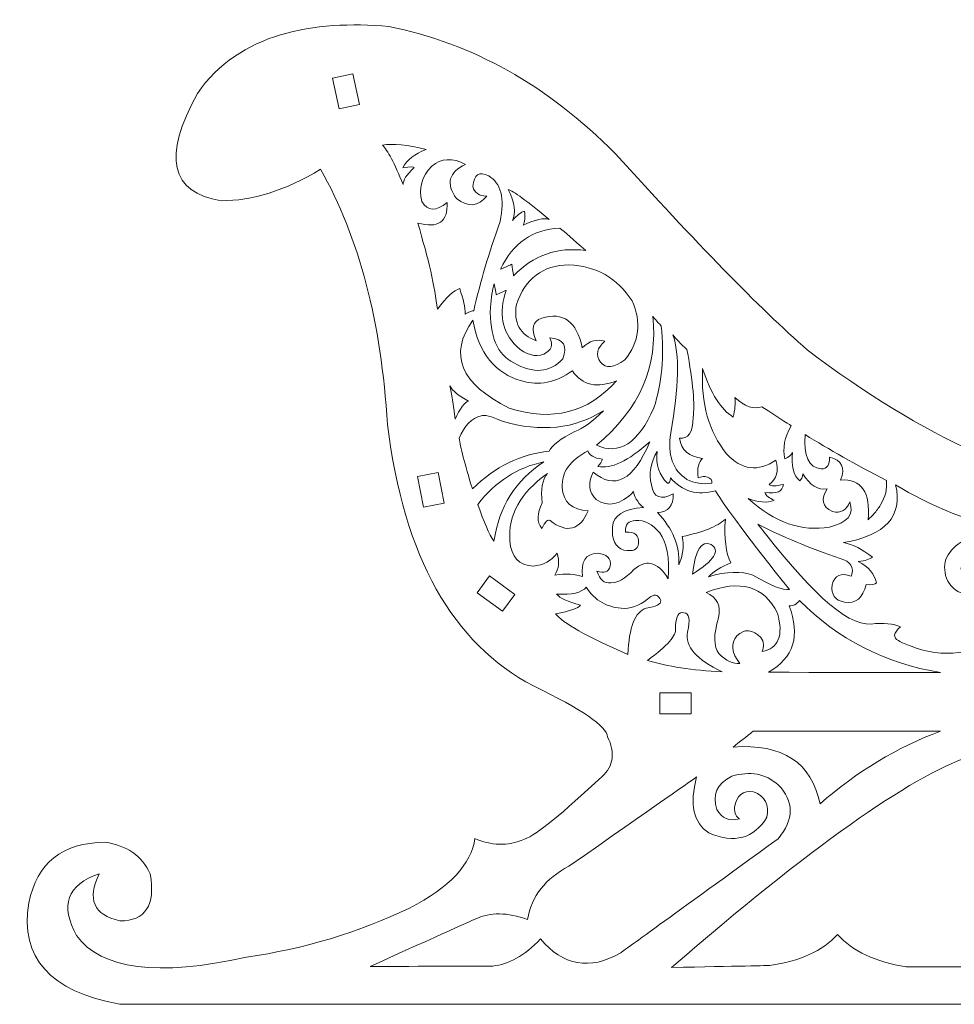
# Model space of a CAD drawing. Header units: millimetres. Extents: x -201 to 173, y -183 to 179.
# Drawn here: x -201.1 to -66.8, y -126.2 to 15.3 of the extents above; entities that cross this region are included whole.
import ezdxf

# ---------------------------------------------------------------- set-up
doc = ezdxf.new("R2010")
doc.units = ezdxf.units.MM
doc.header["$MEASUREMENT"] = 0
doc.layers.add('layer 1', color=7, linetype='Continuous')

msp = doc.modelspace()

# ---------------------------------------------------------------- linework, layer by layer
at = {"layer": 'layer 1', "color": 250, "lineweight": 20}
for points, knots in [([(-157.8271, -6.1762), (-152.2913, -15.9509), (-149.0917, -28.1844), (-148.2284, -42.877), (-148.2284, -42.877), (-145.8524, -61.8932), (-138.8573, -74.409), (-127.2432, -80.4245), (-127.2432, -80.4245), (-120.2662, -83.8161), (-116.7174, -86.255), (-116.5967, -87.7411), (-116.5967, -87.7411), (-115.4628, -90.0754), (-115.7215, -91.981), (-117.3731, -93.4579), (-117.3731, -93.4579), (-123.0695, -98.794), (-126.7866, -101.8053), (-128.5244, -102.4919), (-128.5244, -102.4919), (-130.9841, -103.4813), (-133.3603, -103.4342), (-135.6528, -102.3507), (-135.6528, -102.3507), (-136.1465, -106.061), (-139.2754, -109.4018), (-145.0396, -112.3729), (-145.0396, -112.3729), (-152.3879, -115.8856), (-160.1986, -118.2382), (-168.4715, -119.4307), (-168.4715, -119.4307), (-181.2105, -122.2478), (-189.3505, -121.2127), (-192.8915, -116.3252), (-192.8915, -116.3252), (-195.3081, -111.9951), (-194.2259, -109.0308), (-189.645, -107.4324), (-189.645, -107.4324), (-191.4281, -111.1035), (-190.44, -113.362), (-186.6807, -114.2079), (-186.6807, -114.2079), (-182.9996, -114.2392), (-181.541, -111.9807), (-182.3048, -107.4324), (-182.3048, -107.4324), (-183.4881, -104.8806), (-185.6525, -103.375), (-188.798, -102.9154), (-188.798, -102.9154), (-194.9642, -102.9752), (-198.6107, -105.8807), (-199.7376, -111.6318), (-199.7376, -111.6318), (-201.0644, -119.4912), (-196.7121, -124.3493), (-186.6806, -126.2061), (-186.6806, -126.2061), (-82.7661, -126.206), (-21.022, -126.206), (-1.4484, -126.206), (-1.4484, -126.206), (11.5734, -124.9957), (20.4664, -120.808), (25.2305, -113.6431), (25.2305, -113.6431), (31.228, -104.1427), (31.6044, -95.7204), (26.3598, -88.3761), (26.3598, -88.3761), (19.8617, -81.178), (11.8629, -79.2959), (2.3632, -82.7299), (2.3632, -82.7299), (-3.3344, -84.9439), (-6.6281, -89.3197), (-7.5177, -95.8574), (-7.5177, -95.8574), (-9.742, -92.2444), (-11.1064, -88.292), (-11.6112, -84.0003), (-11.6112, -84.0003), (-2.4735, -79.3214), (4.1607, -72.9223), (8.2915, -64.8029), (8.2915, -64.8029), (12.5254, -55.8863), (12.2431, -47.0875), (7.4446, -38.4067), (7.4446, -38.4067), (2.4717, -31.8453), (-2.6335, -27.3517), (-7.871, -24.9261), (-7.871, -24.9261), (-12.1159, -23.3139), (-14.445, -19.5733), (-14.8582, -13.7042), (-14.8582, -13.7042), (-14.7437, -11.3075), (-13.293, -9.7706), (-10.5062, -9.0932), (-10.5062, -9.0932), (-12.0528, -13.3705), (-11.1275, -16.3348), (-7.7301, -17.9861), (-7.7301, -17.9861), (-3.5281, -18.9156), (-0.7834, -17.2688), (0.504, -13.0456), (0.504, -13.0456), (1.2616, -9.7005), (0.2578, -6.7206), (-2.5073, -4.1057), (-2.5073, -4.1057), (-6.609, -0.9546), (-11.3456, -0.6252), (-16.7171, -3.1176), (-16.7171, -3.1176), (-21.6438, -5.7373), (-24.1219, -10.8033), (-24.1513, -18.3154), (-24.1513, -18.3154), (-24.621, -21.675), (-23.1311, -28.6073), (-19.6815, -39.1124), (-19.6815, -39.1124), (-16.676, -50.9707), (-34.778, -53.3438), (-42.9252, -52.3811), (-42.9252, -52.3811), (-55.9915, -51.636), (-70.9856, -44.8919), (-87.9074, -32.1489), (-87.9074, -32.1489), (-94.7405, -26.1193), (-103.9314, -16.7089), (-115.4802, -3.9177), (-115.4802, -3.9177), (-125.232, 5.9065), (-136.0854, 11.9919), (-148.0402, 14.3385), (-148.0402, 14.3385), (-158.8252, 15.3256), (-169.5373, 13.3964), (-175.5186, 4.7399), (-175.5186, 4.7399), (-180.5575, -4.408), (-179.4282, -9.5524), (-172.1309, -10.6932), (-172.1309, -10.6932), (-167.6694, -10.7317), (-162.9015, -9.2261), (-157.8271, -6.1762)], [0, 0, 0, 0, 0.025, 0.025, 0.025, 0.025, 0.05, 0.05, 0.05, 0.05, 0.075, 0.075, 0.075, 0.075, 0.1, 0.1, 0.1, 0.1, 0.125, 0.125, 0.125, 0.125, 0.15, 0.15, 0.15, 0.15, 0.175, 0.175, 0.175, 0.175, 0.2, 0.2, 0.2, 0.2, 0.225, 0.225, 0.225, 0.225, 0.25, 0.25, 0.25, 0.25, 0.275, 0.275, 0.275, 0.275, 0.3, 0.3, 0.3, 0.3, 0.325, 0.325, 0.325, 0.325, 0.35, 0.35, 0.35, 0.35, 0.375, 0.375, 0.375, 0.375, 0.4, 0.4, 0.4, 0.4, 0.425, 0.425, 0.425, 0.425, 0.45, 0.45, 0.45, 0.45, 0.475, 0.475, 0.475, 0.475, 0.5, 0.5, 0.5, 0.5, 0.525, 0.525, 0.525, 0.525, 0.55, 0.55, 0.55, 0.55, 0.575, 0.575, 0.575, 0.575, 0.6, 0.6, 0.6, 0.6, 0.625, 0.625, 0.625, 0.625, 0.65, 0.65, 0.65, 0.65, 0.675, 0.675, 0.675, 0.675, 0.7, 0.7, 0.7, 0.7, 0.725, 0.725, 0.725, 0.725, 0.75, 0.75, 0.75, 0.75, 0.775, 0.775, 0.775, 0.775, 0.8, 0.8, 0.8, 0.8, 0.825, 0.825, 0.825, 0.825, 0.85, 0.85, 0.85, 0.85, 0.875, 0.875, 0.875, 0.875, 0.9, 0.9, 0.9, 0.9, 0.925, 0.925, 0.925, 0.925, 0.95, 0.95, 0.95, 0.95, 1, 1, 1, 1]), ([(-153.1872, 7.5457), (-153.1872, 7.5457), (-152.243, 3.1458), (-152.243, 3.1458), (-152.243, 3.1458), (-152.243, 3.1458), (-155.1762, 2.5163), (-155.1762, 2.5163), (-155.1762, 2.5163), (-155.1762, 2.5163), (-156.1204, 6.9162), (-156.1204, 6.9162), (-156.1204, 6.9162), (-156.1204, 6.9162), (-153.1872, 7.5457), (-153.1872, 7.5457)], [0, 0, 0, 0, 0.2, 0.2, 0.2, 0.2, 0.4, 0.4, 0.4, 0.4, 0.6, 0.6, 0.6, 0.6, 1, 1, 1, 1]), ([(-145.9565, -8.3692), (-147.2247, -5.2964), (-148.2128, -3.4143), (-148.9208, -2.7229), (-148.9208, -2.7229), (-147.4485, -2.4324), (-145.3665, -2.6325), (-142.6746, -3.3228), (-142.6746, -3.3228), (-144.3008, -3.9463), (-145.4183, -4.8286), (-146.0271, -5.9696), (-146.0271, -5.9696), (-144.9298, -5.7963), (-144.3769, -5.7845), (-144.3685, -5.9343), (-144.3685, -5.9343), (-145.486, -6.9751), (-146.0154, -7.7868), (-145.9565, -8.3692)], [0, 0, 0, 0, 0.16666667, 0.16666667, 0.16666667, 0.16666667, 0.33333333, 0.33333333, 0.33333333, 0.33333333, 0.5, 0.5, 0.5, 0.5, 0.66666667, 0.66666667, 0.66666667, 0.66666667, 1, 1, 1, 1]), ([(-137.84, -23.3317), (-137.3124, -24.8177), (-137.0536, -26.0411), (-137.0637, -27.0017), (-137.0637, -27.0017), (-136.421, -26.6231), (-136.0093, -26.4702), (-135.8286, -26.543), (-135.8286, -26.543), (-134.881, -22.3627), (-133.6106, -18.081), (-132.0173, -13.6978), (-132.0173, -13.6978), (-131.3561, -10.3298), (-131.9089, -8.1419), (-133.6759, -7.134), (-133.6759, -7.134), (-135.0548, -6.4316), (-135.8076, -6.9374), (-135.9344, -8.6514), (-135.9344, -8.6514), (-135.7245, -9.5602), (-135.0658, -10.0189), (-133.9582, -10.0277), (-133.9582, -10.0277), (-135.1469, -11.5662), (-136.5938, -11.6838), (-138.2988, -10.3806), (-138.2988, -10.3806), (-139.8598, -8.2385), (-139.4246, -6.6034), (-136.9931, -5.4754), (-136.9931, -5.4754), (-138.8741, -4.4879), (-140.4974, -4.5702), (-141.863, -5.7225), (-141.863, -5.7225), (-143.3005, -7.2444), (-143.771, -8.9383), (-143.2745, -10.8041), (-143.2745, -10.8041), (-142.4529, -12.233), (-141.2413, -12.28), (-139.6397, -10.9452), (-139.6397, -10.9452), (-139.5375, -13.7372), (-140.949, -14.7252), (-143.8744, -13.9095), (-143.8744, -13.9095), (-142.3223, -19.0214), (-141.3812, -23.1502), (-141.0513, -26.296), (-141.0513, -26.296), (-139.7237, -24.5301), (-138.6533, -23.542), (-137.84, -23.3317)], [0, 0, 0, 0, 0.06666667, 0.06666667, 0.06666667, 0.06666667, 0.13333333, 0.13333333, 0.13333333, 0.13333333, 0.2, 0.2, 0.2, 0.2, 0.26666667, 0.26666667, 0.26666667, 0.26666667, 0.33333333, 0.33333333, 0.33333333, 0.33333333, 0.4, 0.4, 0.4, 0.4, 0.46666667, 0.46666667, 0.46666667, 0.46666667, 0.53333333, 0.53333333, 0.53333333, 0.53333333, 0.6, 0.6, 0.6, 0.6, 0.66666667, 0.66666667, 0.66666667, 0.66666667, 0.73333333, 0.73333333, 0.73333333, 0.73333333, 0.8, 0.8, 0.8, 0.8, 0.86666667, 0.86666667, 0.86666667, 0.86666667, 1, 1, 1, 1]), ([(-128.7002, -14.2271), (-126.9667, -13.3865), (-125.7198, -13.1042), (-124.9595, -13.3802), (-124.9595, -13.3802), (-128.2029, -10.7252), (-130.1673, -9.2902), (-130.8528, -9.0749), (-130.8528, -9.0749), (-129.921, -10.9834), (-129.7211, -12.4773), (-130.2529, -13.5566), (-130.2529, -13.5566), (-129.5905, -12.7516), (-129.0141, -12.3046), (-128.5237, -12.2156), (-128.5237, -12.2156), (-128.4059, -13.0262), (-128.4648, -13.6967), (-128.7002, -14.2271)], [0, 0, 0, 0, 0.16666667, 0.16666667, 0.16666667, 0.16666667, 0.33333333, 0.33333333, 0.33333333, 0.33333333, 0.5, 0.5, 0.5, 0.5, 0.66666667, 0.66666667, 0.66666667, 0.66666667, 1, 1, 1, 1]), ([(-130.1117, -21.4967), (-127.2678, -18.5216), (-123.8095, -17.31), (-119.7367, -17.8619), (-119.7367, -17.8619), (-121.5532, -16.2167), (-122.7883, -15.1463), (-123.4421, -14.6506), (-123.4421, -14.6506), (-127.3685, -14.8191), (-130.2152, -16.7835), (-131.9821, -20.5439), (-131.9821, -20.5439), (-130.8998, -20.0733), (-130.3587, -19.8381), (-130.3587, -19.8381), (-130.3587, -19.8381), (-130.1941, -20.9438), (-130.1117, -21.4967), (-130.1117, -21.4967)], [0, 0, 0, 0, 0.16666667, 0.16666667, 0.16666667, 0.16666667, 0.33333333, 0.33333333, 0.33333333, 0.33333333, 0.5, 0.5, 0.5, 0.5, 0.66666667, 0.66666667, 0.66666667, 0.66666667, 1, 1, 1, 1]), ([(-126.0536, -27.5663), (-122.9596, -26.6389), (-121.0188, -28.0564), (-120.2311, -31.8187), (-120.2311, -31.8187), (-119.1805, -30.8403), (-118.0983, -30.5345), (-116.9845, -30.9012), (-116.9845, -30.9012), (-118.1482, -31.8632), (-118.354, -32.8689), (-117.602, -33.9184), (-117.602, -33.9184), (-116.8471, -34.8291), (-115.6766, -34.7056), (-114.0908, -33.5479), (-114.0908, -33.5479), (-112.0274, -30.9859), (-111.6863, -28.1687), (-113.0673, -25.0961), (-113.0673, -25.0961), (-115.2089, -21.797), (-118.2319, -20.0678), (-122.1365, -19.9086), (-122.1365, -19.9086), (-125.9342, -19.9749), (-128.4515, -21.8805), (-129.6884, -25.6254), (-129.6884, -25.6254), (-130.1264, -28.278), (-129.1736, -30.0071), (-126.83, -30.8129), (-126.83, -30.8129), (-127.6195, -29.1356), (-127.3607, -28.0534), (-126.0536, -27.5663)], [0, 0, 0, 0, 0.1, 0.1, 0.1, 0.1, 0.2, 0.2, 0.2, 0.2, 0.3, 0.3, 0.3, 0.3, 0.4, 0.4, 0.4, 0.4, 0.5, 0.5, 0.5, 0.5, 0.6, 0.6, 0.6, 0.6, 0.7, 0.7, 0.7, 0.7, 0.8, 0.8, 0.8, 0.8, 1, 1, 1, 1]), ([(-132.5819, -24.2141), (-131.6408, -23.7906), (-131.1703, -23.5789), (-131.1703, -23.5789), (-131.1703, -23.5789), (-132.299, -26.8704), (-131.7814, -29.5642), (-129.6176, -31.6601), (-129.6176, -31.6601), (-128.3211, -32.8471), (-127.0271, -33.2118), (-125.7358, -32.7541), (-125.7358, -32.7541), (-124.6266, -32.1776), (-124.3443, -31.4012), (-124.8889, -30.425), (-124.8889, -30.425), (-122.9191, -30.5628), (-122.2957, -31.5627), (-123.0185, -33.4246), (-123.0185, -33.4246), (-124.9071, -35.425), (-127.2597, -35.6132), (-130.0764, -33.9892), (-130.0764, -33.9892), (-132.4377, -32.8483), (-133.5552, -30.1898), (-133.4288, -26.0138), (-133.4288, -26.0138), (-133.333, -24.6132), (-133.1448, -23.4957), (-132.8642, -22.6614), (-132.8642, -22.6614), (-132.676, -23.6965), (-132.5819, -24.2141), (-132.5819, -24.2141)], [0, 0, 0, 0, 0.1, 0.1, 0.1, 0.1, 0.2, 0.2, 0.2, 0.2, 0.3, 0.3, 0.3, 0.3, 0.4, 0.4, 0.4, 0.4, 0.5, 0.5, 0.5, 0.5, 0.6, 0.6, 0.6, 0.6, 0.7, 0.7, 0.7, 0.7, 0.8, 0.8, 0.8, 0.8, 1, 1, 1, 1]), ([(-130.7116, -40.5177), (-137.7371, -37.027), (-139.478, -32.804), (-135.9344, -27.8489), (-135.9344, -27.8489), (-135.1045, -32.6129), (-132.7637, -35.5301), (-128.9118, -36.6006), (-128.9118, -36.6006), (-126.4527, -37.3316), (-124.0295, -36.8493), (-121.6423, -35.1538), (-121.6423, -35.1538), (-120.2226, -37.237), (-118.1053, -37.7076), (-115.2902, -36.5653), (-115.2902, -36.5653), (-119.3867, -41.1702), (-124.5272, -42.4876), (-130.7116, -40.5177)], [0, 0, 0, 0, 0.16666667, 0.16666667, 0.16666667, 0.16666667, 0.33333333, 0.33333333, 0.33333333, 0.33333333, 0.5, 0.5, 0.5, 0.5, 0.66666667, 0.66666667, 0.66666667, 0.66666667, 1, 1, 1, 1]), ([(-109.9269, -40.4645), (-108.7927, -36.9283), (-108.4398, -33.0112), (-108.8683, -28.7132), (-108.8683, -28.7132), (-109.5153, -28.0174), (-109.927, -27.5469), (-110.1034, -27.3016), (-110.1034, -27.3016), (-109.3029, -34.5165), (-111.9967, -40.6921), (-118.1845, -45.8284), (-118.1845, -45.8284), (-114.9397, -47.3496), (-112.1871, -45.5616), (-109.9269, -40.4645)], [0, 0, 0, 0, 0.2, 0.2, 0.2, 0.2, 0.4, 0.4, 0.4, 0.4, 0.6, 0.6, 0.6, 0.6, 1, 1, 1, 1]), ([(-102.9398, -47.7339), (-104.8964, -47.5096), (-106.0082, -46.5391), (-106.2752, -44.8224), (-106.2752, -44.8224), (-104.9888, -44.9889), (-104.3301, -43.9891), (-104.299, -41.8228), (-104.299, -41.8228), (-104.0229, -40.0934), (-104.317, -36.8468), (-105.1813, -32.083), (-105.1813, -32.083), (-106.0876, -31.2697), (-106.758, -30.5639), (-107.1924, -29.9659), (-107.1924, -29.9659), (-106.2372, -32.751), (-106.3431, -37.4562), (-107.51, -44.0815), (-107.51, -44.0815), (-107.999, -47.2392), (-107.2226, -49.4624), (-105.1807, -50.7511), (-105.1807, -50.7511), (-104.1304, -51.3053), (-102.9365, -51.4935), (-101.5989, -51.3158), (-101.5989, -51.3158), (-101.5324, -50.9075), (-101.75, -50.6075), (-102.2517, -50.4159), (-102.2517, -50.4159), (-102.6331, -50.2864), (-103.0801, -50.3276), (-103.5927, -50.5394), (-103.5927, -50.5394), (-103.735, -49.1358), (-103.5174, -48.2006), (-102.9398, -47.7339)], [0, 0, 0, 0, 0.09090909, 0.09090909, 0.09090909, 0.09090909, 0.18181818, 0.18181818, 0.18181818, 0.18181818, 0.27272727, 0.27272727, 0.27272727, 0.27272727, 0.36363636, 0.36363636, 0.36363636, 0.36363636, 0.45454545, 0.45454545, 0.45454545, 0.45454545, 0.54545455, 0.54545455, 0.54545455, 0.54545455, 0.63636364, 0.63636364, 0.63636364, 0.63636364, 0.72727273, 0.72727273, 0.72727273, 0.72727273, 0.81818182, 0.81818182, 0.81818182, 0.81818182, 1, 1, 1, 1]), ([(-88.9839, -50.9449), (-88.7204, -50.7733), (-88.5675, -50.441), (-88.5253, -49.9479), (-88.5253, -49.9479), (-87.5094, -51.6206), (-86.3448, -52.3381), (-85.0317, -52.1005), (-85.0317, -52.1005), (-85.9999, -53.5783), (-85.7528, -54.6723), (-84.2906, -55.3824), (-84.2906, -55.3824), (-83.0797, -55.652), (-82.2445, -55.1815), (-81.7851, -53.9708), (-81.7851, -53.9708), (-81.1426, -55.8053), (-82.1189, -57.0169), (-84.7141, -57.6056), (-84.7141, -57.6056), (-88.6575, -58.3192), (-92.5511, -56.9547), (-96.3948, -53.5121), (-96.3948, -53.5121), (-94.9723, -54.0926), (-93.7196, -54.1632), (-92.6365, -53.7238), (-92.6365, -53.7238), (-93.3746, -53.4782), (-93.8245, -53.1194), (-93.9864, -52.6475), (-93.9864, -52.6475), (-92.2882, -52.8797), (-91.4001, -52.4856), (-91.322, -51.4653), (-91.322, -51.4653), (-92.4145, -51.7448), (-93.0909, -51.7478), (-93.3511, -51.4742), (-93.3511, -51.4742), (-92.2589, -50.6687), (-91.9442, -49.51), (-92.407, -47.9981), (-92.407, -47.9981), (-94.9765, -49.7105), (-97.3408, -49.4046), (-99.5001, -47.0806), (-99.5001, -47.0806), (-102.0406, -43.9255), (-103.1875, -39.8437), (-102.9408, -34.8353), (-102.9408, -34.8353), (-101.7475, -38.4278), (-100.2771, -40.7451), (-98.5296, -41.7873), (-98.5296, -41.7873), (-98.2891, -40.7818), (-98.2067, -39.8408), (-98.2826, -38.9641), (-98.2826, -38.9641), (-96.8817, -40.3028), (-95.5877, -40.7498), (-94.4008, -40.3051), (-94.4008, -40.3051), (-91.6012, -42.1402), (-90.2014, -43.0577), (-90.2014, -43.0577), (-90.2014, -43.0577), (-91.1612, -44.6856), (-91.467, -46.2677), (-91.1189, -47.8041), (-91.1189, -47.8041), (-90.5604, -47.5456), (-90.1899, -47.2397), (-90.0073, -46.8866), (-90.0073, -46.8866), (-90.2469, -48.7565), (-89.9058, -50.1093), (-88.9839, -50.9449)], [0, 0, 0, 0, 0.04761905, 0.04761905, 0.04761905, 0.04761905, 0.0952381, 0.0952381, 0.0952381, 0.0952381, 0.14285714, 0.14285714, 0.14285714, 0.14285714, 0.19047619, 0.19047619, 0.19047619, 0.19047619, 0.23809524, 0.23809524, 0.23809524, 0.23809524, 0.28571429, 0.28571429, 0.28571429, 0.28571429, 0.33333333, 0.33333333, 0.33333333, 0.33333333, 0.38095238, 0.38095238, 0.38095238, 0.38095238, 0.42857143, 0.42857143, 0.42857143, 0.42857143, 0.47619048, 0.47619048, 0.47619048, 0.47619048, 0.52380952, 0.52380952, 0.52380952, 0.52380952, 0.57142857, 0.57142857, 0.57142857, 0.57142857, 0.61904762, 0.61904762, 0.61904762, 0.61904762, 0.66666667, 0.66666667, 0.66666667, 0.66666667, 0.71428571, 0.71428571, 0.71428571, 0.71428571, 0.76190476, 0.76190476, 0.76190476, 0.76190476, 0.80952381, 0.80952381, 0.80952381, 0.80952381, 0.85714286, 0.85714286, 0.85714286, 0.85714286, 0.9047619, 0.9047619, 0.9047619, 0.9047619, 1, 1, 1, 1]), ([(-138.5105, -42.0881), (-137.8005, -40.5633), (-137.1536, -39.6987), (-136.5696, -39.4943), (-136.5696, -39.4943), (-137.9784, -38.7744), (-138.8724, -38.0451), (-139.2516, -37.3064), (-139.2516, -37.3064), (-138.9728, -38.3912), (-138.7258, -39.9851), (-138.5105, -42.0881)], [0, 0, 0, 0, 0.25, 0.25, 0.25, 0.25, 0.5, 0.5, 0.5, 0.5, 1, 1, 1, 1]), ([(-136.0137, -52.1015), (-137.1395, -48.4765), (-137.7718, -46.0562), (-137.9106, -44.8408), (-137.9106, -44.8408), (-137.1503, -43.0158), (-136.1034, -41.9454), (-134.7699, -41.6295), (-134.7699, -41.6295), (-134.3248, -41.394), (-133.3131, -41.6528), (-131.735, -42.4058), (-131.735, -42.4058), (-126.1404, -44.0016), (-121.294, -43.4958), (-117.1959, -40.8884), (-117.1959, -40.8884), (-118.7452, -42.4416), (-120.1097, -43.4414), (-121.2895, -43.888), (-121.2895, -43.888), (-123.322, -44.8907), (-124.56, -45.8229), (-125.0036, -46.6846), (-125.0036, -46.6846), (-129.0716, -47.1218), (-132.7417, -48.9275), (-136.0137, -52.1015)], [0, 0, 0, 0, 0.125, 0.125, 0.125, 0.125, 0.25, 0.25, 0.25, 0.25, 0.375, 0.375, 0.375, 0.375, 0.5, 0.5, 0.5, 0.5, 0.625, 0.625, 0.625, 0.625, 0.75, 0.75, 0.75, 0.75, 1, 1, 1, 1]), ([(-79.156, -56.5425), (-78.8609, -56.2709), (-78.5905, -55.9981), (-78.3444, -55.7242), (-78.3444, -55.7242), (-77.9572, -55.2933), (-77.6307, -54.8596), (-77.3648, -54.4232), (-77.3648, -54.4232), (-76.6637, -53.2725), (-76.3844, -52.1027), (-76.527, -50.9139), (-76.527, -50.9139), (-80.8959, -48.6321), (-84.7895, -46.4324), (-88.2076, -44.3148), (-88.2076, -44.3148), (-88.4427, -47.4013), (-87.6663, -49.0481), (-85.8786, -49.2553), (-85.8786, -49.2553), (-85.042, -49.2256), (-84.6538, -48.6668), (-84.714, -47.5791), (-84.714, -47.5791), (-82.9237, -47.9657), (-82.3885, -49.0537), (-83.1084, -50.8433), (-83.1084, -50.8433), (-80.106, -50.683), (-78.7885, -52.5828), (-79.156, -56.5425)], [0, 0, 0, 0, 0.11111111, 0.11111111, 0.11111111, 0.11111111, 0.22222222, 0.22222222, 0.22222222, 0.22222222, 0.33333333, 0.33333333, 0.33333333, 0.33333333, 0.44444444, 0.44444444, 0.44444444, 0.44444444, 0.55555556, 0.55555556, 0.55555556, 0.55555556, 0.66666667, 0.66666667, 0.66666667, 0.66666667, 0.77777778, 0.77777778, 0.77777778, 0.77777778, 1, 1, 1, 1]), ([(-118.6683, -49.6925), (-119.4431, -51.3472), (-119.293, -52.6647), (-118.2181, -53.6448), (-118.2181, -53.6448), (-116.5006, -54.7947), (-114.7127, -54.4183), (-112.8541, -52.5156), (-112.8541, -52.5156), (-112.7977, -53.2171), (-112.3271, -53.9816), (-111.4426, -54.8094), (-111.4426, -54.8094), (-114.2937, -54.981), (-115.77, -55.9162), (-115.8714, -57.6149), (-115.8714, -57.6149), (-116.037, -59.4139), (-115.49, -60.5137), (-114.2305, -60.9144), (-114.2305, -60.9144), (-112.9457, -61.1566), (-112.2458, -60.8449), (-112.1307, -59.9792), (-112.1307, -59.9792), (-112.025, -58.7786), (-112.6603, -58.2316), (-114.0364, -58.3383), (-114.0364, -58.3383), (-114.1128, -57.2569), (-113.6188, -56.6981), (-112.5542, -56.662), (-112.5542, -56.662), (-111.3083, -56.5595), (-110.1556, -57.1536), (-109.096, -58.4442), (-109.096, -58.4442), (-108.0717, -59.7987), (-107.66, -61.9984), (-107.861, -65.0433), (-107.861, -65.0433), (-108.6313, -63.7581), (-109.49, -63.0229), (-110.4371, -62.8377), (-110.4371, -62.8377), (-111.1183, -62.665), (-111.9065, -62.9591), (-112.8015, -63.7199), (-112.8015, -63.7199), (-114.0629, -65.0345), (-115.1745, -65.6638), (-116.1363, -65.6079), (-116.1363, -65.6079), (-117.0593, -65.7474), (-117.718, -65.1887), (-118.1127, -63.9316), (-118.1127, -63.9316), (-117.1124, -64.3114), (-116.4773, -64.082), (-116.2071, -63.2434), (-116.2071, -63.2434), (-116.064, -62.0987), (-116.6757, -61.4752), (-118.0421, -61.3731), (-118.0421, -61.3731), (-119.7552, -61.4444), (-120.4728, -62.5619), (-120.1947, -64.7256), (-120.1947, -64.7256), (-121.2171, -64.3592), (-122.5404, -64.2828), (-124.1647, -64.4962), (-124.1647, -64.4962), (-123.5766, -63.6094), (-123.4707, -62.5566), (-123.8471, -61.3378), (-123.8471, -61.3378), (-124.702, -62.4971), (-125.8372, -63.1205), (-127.2526, -63.2082), (-127.2526, -63.2082), (-129.339, -63.1119), (-130.4623, -61.9003), (-130.6227, -59.5733), (-130.6227, -59.5733), (-130.9245, -55.9408), (-129.1306, -52.7119), (-125.241, -49.8866), (-125.241, -49.8866), (-125.9814, -50.8221), (-126.2284, -52.2336), (-125.982, -54.1213), (-125.982, -54.1213), (-126.7389, -55.6571), (-126.7624, -56.8833), (-126.0525, -57.8001), (-126.0525, -57.8001), (-125.5455, -56.806), (-125.1456, -56.4295), (-124.8527, -56.6709), (-124.8527, -56.6709), (-122.3962, -58.5469), (-120.57, -58.0735), (-119.374, -55.2505), (-119.374, -55.2505), (-121.7262, -55.1629), (-122.9731, -54.0454), (-123.1147, -51.898), (-123.1147, -51.898), (-123.2123, -49.7281), (-121.9772, -47.9813), (-119.4094, -46.6576), (-119.4094, -46.6576), (-119.2175, -47.2938), (-118.5412, -47.6878), (-117.3802, -47.8398), (-117.3802, -47.8398), (-117.4098, -48.1795), (-117.6097, -48.5265), (-117.9802, -48.8808), (-117.9802, -48.8808), (-116.1395, -49.3133), (-113.6516, -48.137), (-110.5165, -45.3519), (-110.5165, -45.3519), (-112.8489, -50.8916), (-115.5662, -52.3385), (-118.6683, -49.6925)], [0, 0, 0, 0, 0.03030303, 0.03030303, 0.03030303, 0.03030303, 0.06060606, 0.06060606, 0.06060606, 0.06060606, 0.09090909, 0.09090909, 0.09090909, 0.09090909, 0.12121212, 0.12121212, 0.12121212, 0.12121212, 0.15151515, 0.15151515, 0.15151515, 0.15151515, 0.18181818, 0.18181818, 0.18181818, 0.18181818, 0.21212121, 0.21212121, 0.21212121, 0.21212121, 0.24242424, 0.24242424, 0.24242424, 0.24242424, 0.27272727, 0.27272727, 0.27272727, 0.27272727, 0.3030303, 0.3030303, 0.3030303, 0.3030303, 0.33333333, 0.33333333, 0.33333333, 0.33333333, 0.36363636, 0.36363636, 0.36363636, 0.36363636, 0.39393939, 0.39393939, 0.39393939, 0.39393939, 0.42424242, 0.42424242, 0.42424242, 0.42424242, 0.45454545, 0.45454545, 0.45454545, 0.45454545, 0.48484848, 0.48484848, 0.48484848, 0.48484848, 0.51515152, 0.51515152, 0.51515152, 0.51515152, 0.54545455, 0.54545455, 0.54545455, 0.54545455, 0.57575758, 0.57575758, 0.57575758, 0.57575758, 0.60606061, 0.60606061, 0.60606061, 0.60606061, 0.63636364, 0.63636364, 0.63636364, 0.63636364, 0.66666667, 0.66666667, 0.66666667, 0.66666667, 0.6969697, 0.6969697, 0.6969697, 0.6969697, 0.72727273, 0.72727273, 0.72727273, 0.72727273, 0.75757576, 0.75757576, 0.75757576, 0.75757576, 0.78787879, 0.78787879, 0.78787879, 0.78787879, 0.81818182, 0.81818182, 0.81818182, 0.81818182, 0.84848485, 0.84848485, 0.84848485, 0.84848485, 0.87878788, 0.87878788, 0.87878788, 0.87878788, 0.90909091, 0.90909091, 0.90909091, 0.90909091, 0.93939394, 0.93939394, 0.93939394, 0.93939394, 1, 1, 1, 1]), ([(-105.8584, -58.9559), (-102.9158, -58.3714), (-100.8515, -57.5363), (-99.6652, -56.4505), (-99.6652, -56.4505), (-99.8649, -59.223), (-99.6061, -61.3286), (-98.8889, -62.7673), (-98.8889, -62.7673), (-100.2572, -63.2856), (-101.3277, -63.9444), (-102.1002, -64.7435), (-102.1002, -64.7435), (-99.4655, -63.9889), (-97.3363, -63.9066), (-95.7128, -64.4965), (-95.7128, -64.4965), (-93.1296, -66.0501), (-91.3769, -66.7441), (-90.4548, -66.5785), (-90.4548, -66.5785), (-96.1602, -59.4496), (-99.7009, -54.7209), (-101.0767, -52.3922), (-101.0767, -52.3922), (-103.6763, -53.1201), (-105.8407, -52.4966), (-107.5699, -50.5219), (-107.5699, -50.5219), (-107.5839, -51.0926), (-107.7251, -51.3513), (-107.9934, -51.2982), (-107.9934, -51.2982), (-109.1793, -50.1286), (-109.6733, -48.6112), (-109.4755, -46.7459), (-109.4755, -46.7459), (-110.4159, -48.3169), (-110.6864, -49.9167), (-110.2871, -51.5452), (-110.2871, -51.5452), (-109.9863, -53.3669), (-108.9394, -53.7903), (-107.1464, -52.8156), (-107.1464, -52.8156), (-107.0912, -54.5417), (-107.8558, -55.4475), (-109.4402, -55.5329), (-109.4402, -55.5329), (-107.2301, -57.7864), (-106.2009, -60.2802), (-106.3524, -63.0142), (-106.3524, -63.0142), (-105.7659, -61.6984), (-105.6012, -60.3457), (-105.8584, -58.9559)], [0, 0, 0, 0, 0.06666667, 0.06666667, 0.06666667, 0.06666667, 0.13333333, 0.13333333, 0.13333333, 0.13333333, 0.2, 0.2, 0.2, 0.2, 0.26666667, 0.26666667, 0.26666667, 0.26666667, 0.33333333, 0.33333333, 0.33333333, 0.33333333, 0.4, 0.4, 0.4, 0.4, 0.46666667, 0.46666667, 0.46666667, 0.46666667, 0.53333333, 0.53333333, 0.53333333, 0.53333333, 0.6, 0.6, 0.6, 0.6, 0.66666667, 0.66666667, 0.66666667, 0.66666667, 0.73333333, 0.73333333, 0.73333333, 0.73333333, 0.8, 0.8, 0.8, 0.8, 0.86666667, 0.86666667, 0.86666667, 0.86666667, 1, 1, 1, 1]), ([(-135.2197, -54.3425), (-134.3696, -56.9133), (-133.605, -58.6778), (-132.9259, -59.6358), (-132.9259, -59.6358), (-132.1695, -54.6769), (-129.7816, -50.8774), (-125.7622, -48.2375), (-125.7622, -48.2375), (-129.5718, -49.0379), (-132.7243, -51.0729), (-135.2197, -54.3425)], [0, 0, 0, 0, 0.25, 0.25, 0.25, 0.25, 0.5, 0.5, 0.5, 0.5, 1, 1, 1, 1]), ([(-140.9366, -49.7557), (-140.9366, -49.7557), (-140.0748, -54.1724), (-140.0748, -54.1724), (-140.0748, -54.1724), (-140.0748, -54.1724), (-143.0192, -54.7469), (-143.0192, -54.7469), (-143.0192, -54.7469), (-143.0192, -54.7469), (-143.881, -50.3302), (-143.881, -50.3302), (-143.881, -50.3302), (-143.881, -50.3302), (-140.9366, -49.7557), (-140.9366, -49.7557)], [0, 0, 0, 0, 0.2, 0.2, 0.2, 0.2, 0.4, 0.4, 0.4, 0.4, 0.6, 0.6, 0.6, 0.6, 1, 1, 1, 1]), ([(-83.1792, -62.1096), (-81.63, -62.5683), (-81.1006, -63.4241), (-81.5911, -64.6769), (-81.5911, -64.6769), (-83.055, -64.1159), (-83.9608, -64.5335), (-84.3084, -65.9297), (-84.3084, -65.9297), (-84.5014, -67.3323), (-83.9191, -68.1498), (-82.5615, -68.3823), (-82.5615, -68.3823), (-80.9186, -68.6769), (-79.8835, -67.8299), (-79.4561, -65.8414), (-79.4561, -65.8414), (-78.6448, -65.9472), (-78.1448, -65.8708), (-77.9563, -65.6121), (-77.9563, -65.6121), (-78.2226, -64.3142), (-79.093, -63.3026), (-80.5677, -62.5772), (-80.5677, -62.5772), (-79.5857, -62.4463), (-78.9034, -62.2346), (-78.5209, -61.942), (-78.5209, -61.942), (-79.9804, -60.7842), (-81.3626, -60.0843), (-82.6674, -59.8423), (-82.6674, -59.8423), (-76.6385, -58.8016), (-74.1476, -56.0345), (-75.1947, -51.5411), (-75.1947, -51.5411), (-70.4322, -54.4686), (-64.339, -56.9461), (-56.915, -58.9736), (-56.915, -58.9736), (-57.0116, -59.8701), (-58.482, -59.5716), (-58.8911, -60.5131), (-58.8911, -60.5131), (-61.5372, -58.987), (-63.8192, -58.7334), (-65.7372, -59.7522), (-65.7372, -59.7522), (-68.0516, -61.2249), (-68.7103, -63.1066), (-67.7134, -65.3972), (-67.7134, -65.3972), (-66.6116, -67.1592), (-65.0941, -67.6812), (-62.7377, -66.8837), (-62.7377, -66.8837), (-61.4094, -66.3476), (-61.0389, -64.7885), (-62.076, -63.371), (-62.076, -63.371), (-63.0076, -62.2037), (-64.4662, -62.3157), (-65.8166, -63.6541), (-65.8166, -63.6541), (-65.5324, -61.6905), (-64.2208, -60.9354), (-61.8819, -61.389), (-61.8819, -61.389), (-58.1023, -62.3523), (-56.8142, -65.1837), (-58.0177, -69.8833), (-58.0177, -69.8833), (-59.9541, -73.1977), (-62.6655, -75.1148), (-66.1518, -75.6346), (-66.1518, -75.6346), (-68.412, -75.9239), (-70.6794, -75.6239), (-72.9539, -74.7346), (-72.9539, -74.7346), (-73.715, -74.4779), (-74.3297, -74.2102), (-74.7978, -73.9316), (-74.7978, -73.9316), (-75.6123, -73.4808), (-75.5182, -72.8161), (-74.5155, -71.9378), (-74.5155, -71.9378), (-75.4955, -71.5314), (-76.9129, -71.3079), (-78.7326, -71.5496), (-78.7326, -71.5496), (-82.4499, -71.8378), (-88.0138, -66.2268), (-95.0009, -57.1869), (-95.0009, -57.1869), (-91.4857, -58.9901), (-87.5452, -60.631), (-83.1792, -62.1096)], [0, 0, 0, 0, 0.03846154, 0.03846154, 0.03846154, 0.03846154, 0.07692308, 0.07692308, 0.07692308, 0.07692308, 0.11538462, 0.11538462, 0.11538462, 0.11538462, 0.15384615, 0.15384615, 0.15384615, 0.15384615, 0.19230769, 0.19230769, 0.19230769, 0.19230769, 0.23076923, 0.23076923, 0.23076923, 0.23076923, 0.26923077, 0.26923077, 0.26923077, 0.26923077, 0.30769231, 0.30769231, 0.30769231, 0.30769231, 0.34615385, 0.34615385, 0.34615385, 0.34615385, 0.38461538, 0.38461538, 0.38461538, 0.38461538, 0.42307692, 0.42307692, 0.42307692, 0.42307692, 0.46153846, 0.46153846, 0.46153846, 0.46153846, 0.5, 0.5, 0.5, 0.5, 0.53846154, 0.53846154, 0.53846154, 0.53846154, 0.57692308, 0.57692308, 0.57692308, 0.57692308, 0.61538462, 0.61538462, 0.61538462, 0.61538462, 0.65384615, 0.65384615, 0.65384615, 0.65384615, 0.69230769, 0.69230769, 0.69230769, 0.69230769, 0.73076923, 0.73076923, 0.73076923, 0.73076923, 0.76923077, 0.76923077, 0.76923077, 0.76923077, 0.80769231, 0.80769231, 0.80769231, 0.80769231, 0.84615385, 0.84615385, 0.84615385, 0.84615385, 0.88461538, 0.88461538, 0.88461538, 0.88461538, 0.92307692, 0.92307692, 0.92307692, 0.92307692, 1, 1, 1, 1]), ([(-101.7121, -60.1207), (-100.3587, -60.9804), (-101.2527, -62.392), (-104.3941, -64.3554), (-104.3941, -64.3554), (-103.9871, -60.8763), (-103.0932, -59.4648), (-101.7121, -60.1207)], [0, 0, 0, 0, 0.33333333, 0.33333333, 0.33333333, 0.33333333, 1, 1, 1, 1]), ([(-133.5513, -64.6372), (-133.5513, -64.6372), (-129.9121, -67.2841), (-129.9121, -67.2841), (-129.9121, -67.2841), (-129.9121, -67.2841), (-131.6767, -69.7102), (-131.6767, -69.7102), (-131.6767, -69.7102), (-131.6767, -69.7102), (-135.3159, -67.0633), (-135.3159, -67.0633), (-135.3159, -67.0633), (-135.3159, -67.0633), (-133.5513, -64.6372), (-133.5513, -64.6372)], [0, 0, 0, 0, 0.2, 0.2, 0.2, 0.2, 0.4, 0.4, 0.4, 0.4, 0.6, 0.6, 0.6, 0.6, 1, 1, 1, 1]), ([(-94.5485, -73.4694), (-94.1303, -74.1134), (-94.0773, -74.7956), (-94.3897, -75.5163), (-94.3897, -75.5163), (-92.0294, -75.0414), (-91.2884, -73.1946), (-92.1665, -69.9759), (-92.1665, -69.9759), (-94.1329, -66.0839), (-97.5559, -65.0958), (-102.4356, -67.0116), (-102.4356, -67.0116), (-100.8603, -67.7039), (-100.2604, -68.9154), (-100.6359, -70.6463), (-100.6359, -70.6463), (-101.3846, -73.061), (-101.3729, -74.7784), (-100.6006, -75.7986), (-100.6006, -75.7986), (-99.5951, -76.8427), (-98.5835, -77.3132), (-97.5658, -77.2101), (-97.5658, -77.2101), (-98.8123, -75.6754), (-98.9594, -74.3521), (-98.0069, -73.2401), (-98.0069, -73.2401), (-96.9081, -72.2033), (-95.7553, -72.2797), (-94.5485, -73.4694)], [0, 0, 0, 0, 0.11111111, 0.11111111, 0.11111111, 0.11111111, 0.22222222, 0.22222222, 0.22222222, 0.22222222, 0.33333333, 0.33333333, 0.33333333, 0.33333333, 0.44444444, 0.44444444, 0.44444444, 0.44444444, 0.55555556, 0.55555556, 0.55555556, 0.55555556, 0.66666667, 0.66666667, 0.66666667, 0.66666667, 0.77777778, 0.77777778, 0.77777778, 0.77777778, 1, 1, 1, 1]), ([(-111.0462, -69.2607), (-112.6509, -69.777), (-113.5214, -71.9944), (-113.6576, -75.9128), (-113.6576, -75.9128), (-119.6019, -73.328), (-123.072, -71.3753), (-124.0679, -70.0549), (-124.0679, -70.0549), (-121.9622, -69.6833), (-120.7624, -69.2716), (-120.4684, -68.8197), (-120.4684, -68.8197), (-122.3231, -68.3457), (-123.47, -67.8164), (-123.9091, -67.2317), (-123.9091, -67.2317), (-121.7028, -67.3772), (-120.2853, -67.042), (-119.6567, -66.226), (-119.6567, -66.226), (-118.4413, -68.1956), (-116.6181, -69.2189), (-114.187, -69.296), (-114.187, -69.296), (-112.8512, -69.263), (-111.5867, -68.6984), (-110.3934, -67.6022), (-110.3934, -67.6022), (-109.7264, -67.1919), (-109.2441, -67.3742), (-108.9465, -68.1491), (-108.9465, -68.1491), (-108.896, -68.688), (-109.5959, -69.0586), (-111.0462, -69.2607)], [0, 0, 0, 0, 0.1, 0.1, 0.1, 0.1, 0.2, 0.2, 0.2, 0.2, 0.3, 0.3, 0.3, 0.3, 0.4, 0.4, 0.4, 0.4, 0.5, 0.5, 0.5, 0.5, 0.6, 0.6, 0.6, 0.6, 0.7, 0.7, 0.7, 0.7, 0.8, 0.8, 0.8, 0.8, 1, 1, 1, 1]), ([(-93.4722, -78.4806), (-77.004, -78.5041), (-68.7698, -78.5159), (-68.7698, -78.5159), (-68.7698, -78.5159), (-76.7401, -77.1788), (-83.4921, -73.7205), (-89.0258, -68.1409), (-89.0258, -68.1409), (-89.3974, -68.7145), (-89.8915, -68.9733), (-90.5079, -68.9172), (-90.5079, -68.9172), (-88.847, -73.2102), (-89.8351, -76.398), (-93.4722, -78.4806)], [0, 0, 0, 0, 0.2, 0.2, 0.2, 0.2, 0.4, 0.4, 0.4, 0.4, 0.6, 0.6, 0.6, 0.6, 1, 1, 1, 1]), ([(-105.0824, -72.6929), (-105.5075, -74.7444), (-103.8489, -76.6559), (-100.1066, -78.4274), (-100.1066, -78.4274), (-104.4725, -78.2015), (-108.0484, -77.6487), (-110.8345, -76.7688), (-110.8345, -76.7688), (-107.9586, -74.6379), (-106.6293, -73.1205), (-106.8469, -72.2165), (-106.8469, -72.2165), (-106.8105, -70.4232), (-106.3987, -69.6645), (-105.6117, -69.9404), (-105.6117, -69.9404), (-104.8718, -69.9776), (-104.6954, -70.8952), (-105.0824, -72.6929)], [0, 0, 0, 0, 0.16666667, 0.16666667, 0.16666667, 0.16666667, 0.33333333, 0.33333333, 0.33333333, 0.33333333, 0.5, 0.5, 0.5, 0.5, 0.66666667, 0.66666667, 0.66666667, 0.66666667, 1, 1, 1, 1]), ([(-109.0915, -81.4551), (-109.0915, -81.4551), (-104.5915, -81.4551), (-104.5915, -81.4551), (-104.5915, -81.4551), (-104.5915, -81.4551), (-104.5915, -84.4551), (-104.5915, -84.4551), (-104.5915, -84.4551), (-104.5915, -84.4551), (-109.0915, -84.4551), (-109.0915, -84.4551), (-109.0915, -84.4551), (-109.0915, -84.4551), (-109.0915, -81.4551), (-109.0915, -81.4551)], [0, 0, 0, 0, 0.2, 0.2, 0.2, 0.2, 0.4, 0.4, 0.4, 0.4, 0.6, 0.6, 0.6, 0.6, 1, 1, 1, 1]), ([(-95.6637, -86.9634), (-77.7368, -86.9634), (-68.7734, -86.9634), (-68.7734, -86.9634), (-68.7734, -86.9634), (-74.9764, -89.2505), (-80.7402, -92.7323), (-86.065, -97.409), (-86.065, -97.409), (-87.2342, -91.4595), (-91.3983, -88.7304), (-98.5574, -89.2219), (-98.5574, -89.2219), (-96.6282, -87.7163), (-95.6637, -86.9634), (-95.6637, -86.9634)], [0, 0, 0, 0, 0.2, 0.2, 0.2, 0.2, 0.4, 0.4, 0.4, 0.4, 0.6, 0.6, 0.6, 0.6, 1, 1, 1, 1]), ([(-107.3982, -120.9118), (-97.988, -120.7236), (-93.2829, -120.6295), (-93.2829, -120.6295), (-93.2829, -120.6295), (-88.9632, -120.0086), (-85.7167, -118.5265), (-83.5431, -116.1831), (-83.5431, -116.1831), (-81.3803, -118.5761), (-78.0866, -120.1289), (-73.6622, -120.8412), (-73.6622, -120.8412), (-60.6758, -120.8412), (-54.1826, -120.8412), (-54.1826, -120.8412), (-54.1826, -120.8412), (-58.3787, -117.6463), (-59.8844, -114.3762), (-58.6996, -111.0309), (-58.6996, -111.0309), (-57.1189, -107.0287), (-54.1782, -105.1936), (-49.8773, -105.5258), (-49.8773, -105.5258), (-47.6539, -106.5186), (-47.3246, -108.0243), (-48.8892, -110.0428), (-48.8892, -110.0428), (-50.8463, -111.0611), (-52.1873, -110.6376), (-52.9122, -108.7724), (-52.9122, -108.7724), (-54.8851, -110.0744), (-55.685, -111.7683), (-55.3118, -113.854), (-55.3118, -113.854), (-54.8799, -116.2176), (-53.3271, -117.4174), (-50.6537, -117.4535), (-50.6537, -117.4535), (-45.8013, -117.222), (-42.7899, -114.1166), (-41.6197, -108.1372), (-41.6197, -108.1372), (-39.9684, -102.6885), (-41.5446, -97.7951), (-46.3481, -93.4569), (-46.3481, -93.4569), (-51.0448, -89.123), (-57.1145, -88.1584), (-64.5573, -90.5632), (-64.5573, -90.5632), (-73.2031, -93.5531), (-87.4834, -103.6693), (-107.3982, -120.9118)], [0, 0, 0, 0, 0.06666667, 0.06666667, 0.06666667, 0.06666667, 0.13333333, 0.13333333, 0.13333333, 0.13333333, 0.2, 0.2, 0.2, 0.2, 0.26666667, 0.26666667, 0.26666667, 0.26666667, 0.33333333, 0.33333333, 0.33333333, 0.33333333, 0.4, 0.4, 0.4, 0.4, 0.46666667, 0.46666667, 0.46666667, 0.46666667, 0.53333333, 0.53333333, 0.53333333, 0.53333333, 0.6, 0.6, 0.6, 0.6, 0.66666667, 0.66666667, 0.66666667, 0.66666667, 0.73333333, 0.73333333, 0.73333333, 0.73333333, 0.8, 0.8, 0.8, 0.8, 0.86666667, 0.86666667, 0.86666667, 0.86666667, 1, 1, 1, 1]), ([(-135.5404, -113.9243), (-133.4818, -112.9569), (-130.9942, -112.9805), (-128.0775, -113.9951), (-128.0775, -113.9951), (-127.4912, -110.6444), (-125.515, -108.1036), (-122.149, -106.3727), (-122.149, -106.3727), (-109.9155, -97.8092), (-103.7987, -93.5275), (-103.7987, -93.5275), (-103.7987, -93.5275), (-104.8435, -97.4344), (-104.2553, -100.1164), (-102.0342, -101.5734), (-102.0342, -101.5734), (-98.3308, -103.1373), (-95.5547, -102.3844), (-93.706, -99.3149), (-93.706, -99.3149), (-93.3441, -97.5443), (-93.9793, -96.3209), (-95.6116, -95.6448), (-95.6116, -95.6448), (-97.1453, -95.4411), (-98.0569, -96.1939), (-98.3465, -97.9033), (-98.3465, -97.9033), (-98.3475, -98.7503), (-98.1064, -99.2973), (-97.623, -99.5442), (-97.623, -99.5442), (-99.1017, -99.9555), (-100.1839, -99.5085), (-100.8696, -98.2032), (-100.8696, -98.2032), (-101.5796, -96.0695), (-100.8679, -94.4755), (-98.7346, -93.4215), (-98.7346, -93.4215), (-96.1281, -92.6309), (-93.9049, -93.0426), (-92.0649, -94.6566), (-92.0649, -94.6566), (-89.7459, -97.0288), (-89.7577, -99.6167), (-92.1001, -102.4202), (-92.1001, -102.4202), (-107.227, -113.3833), (-114.7904, -118.8648), (-114.7904, -118.8648), (-114.7904, -118.8648), (-119.1662, -121.335), (-122.9774, -120.6528), (-126.2241, -116.818), (-126.2241, -116.818), (-128.546, -119.2175), (-130.828, -120.5114), (-133.0702, -120.6998), (-133.0702, -120.6998), (-144.8332, -120.7469), (-150.7147, -120.7704), (-150.7147, -120.7704), (-150.7147, -120.7704), (-140.5985, -116.2064), (-135.5404, -113.9243), (-135.5404, -113.9243)], [0, 0, 0, 0, 0.05555556, 0.05555556, 0.05555556, 0.05555556, 0.11111111, 0.11111111, 0.11111111, 0.11111111, 0.16666667, 0.16666667, 0.16666667, 0.16666667, 0.22222222, 0.22222222, 0.22222222, 0.22222222, 0.27777778, 0.27777778, 0.27777778, 0.27777778, 0.33333333, 0.33333333, 0.33333333, 0.33333333, 0.38888889, 0.38888889, 0.38888889, 0.38888889, 0.44444444, 0.44444444, 0.44444444, 0.44444444, 0.5, 0.5, 0.5, 0.5, 0.55555556, 0.55555556, 0.55555556, 0.55555556, 0.61111111, 0.61111111, 0.61111111, 0.61111111, 0.66666667, 0.66666667, 0.66666667, 0.66666667, 0.72222222, 0.72222222, 0.72222222, 0.72222222, 0.77777778, 0.77777778, 0.77777778, 0.77777778, 0.83333333, 0.83333333, 0.83333333, 0.83333333, 0.88888889, 0.88888889, 0.88888889, 0.88888889, 1, 1, 1, 1])]:
    msp.add_open_spline(points, degree=3, knots=knots, dxfattribs=at)

doc.saveas('drawing.dxf')
